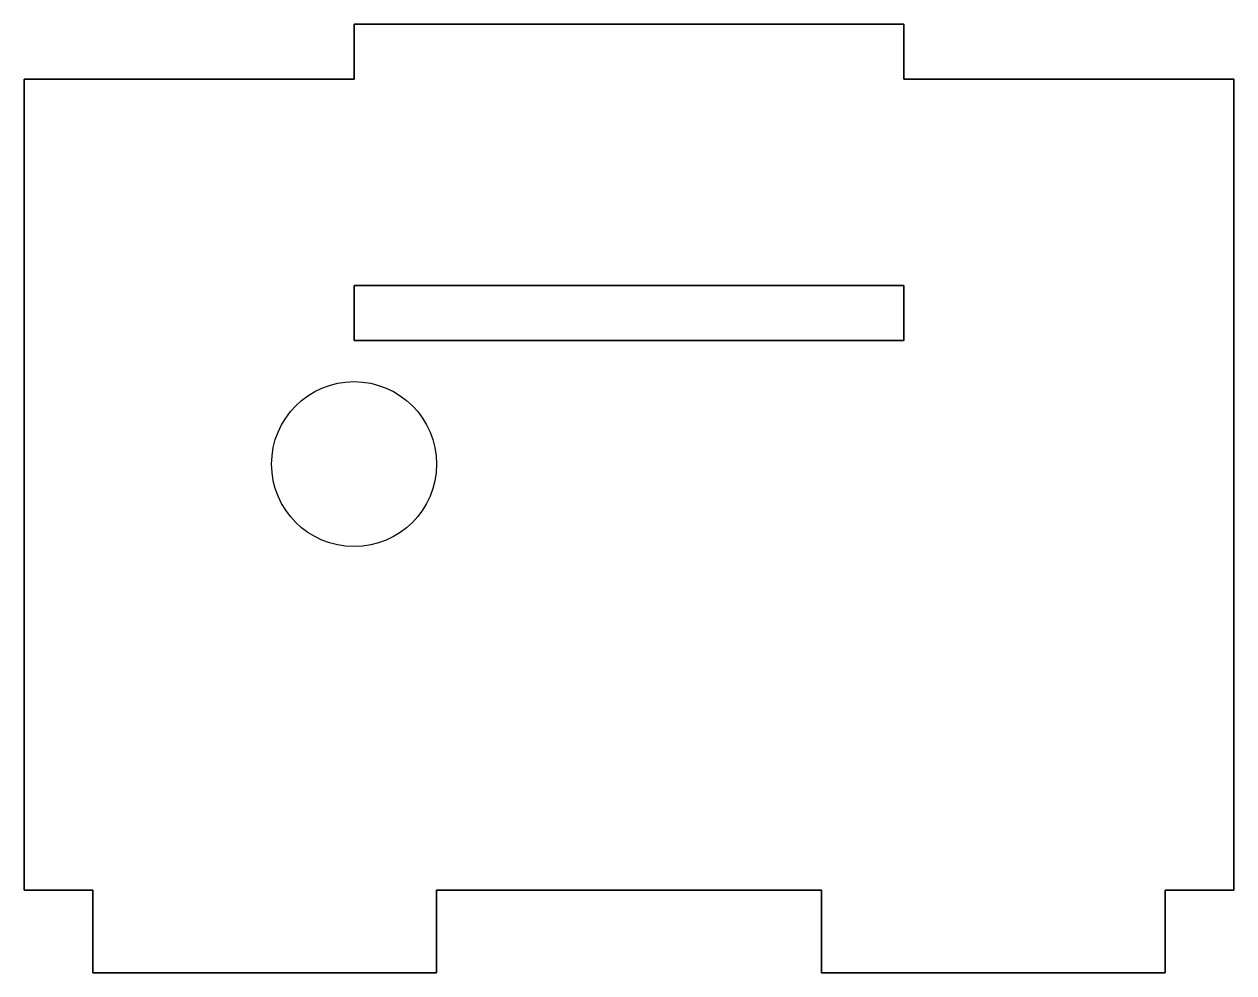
# Model space of a CAD drawing. Header units: millimetres. Extents: x -94 to -6, y 23 to 92.
import ezdxf

# ---------------------------------------------------------------- set-up
doc = ezdxf.new("R2010")
doc.units = ezdxf.units.MM
doc.layers.get('0').update_dxf_attribs({"linetype": 'CONTINUOUS'})

msp = doc.modelspace()

# ---------------------------------------------------------------- linework, layer by layer
for points in [[(-30, 92), (-70, 92), (-70, 88), (-94, 88), (-94, 29), (-89, 29), (-89, 23), (-64, 23), (-64, 29), (-36, 29), (-36, 23), (-11, 23), (-11, 29), (-6, 29), (-6, 88), (-30, 88)], [(-70, 92), (-30, 92), (-30, 88), (-6, 88), (-6, 54), (-6, 29), (-11, 29), (-11, 23), (-36, 23), (-36, 29), (-64, 29), (-64, 23), (-89, 23), (-89, 29), (-94, 29), (-94, 54), (-94, 88), (-70, 88)], [(-30, 73), (-30, 69), (-70, 69), (-70, 73)], [(-70, 73), (-70, 69), (-30, 69), (-30, 73)]]:
    msp.add_lwpolyline(points, close=True)
msp.add_circle((-70, 60), 6)
msp.add_circle((-70, 60), 6)

doc.saveas('drawing.dxf')
